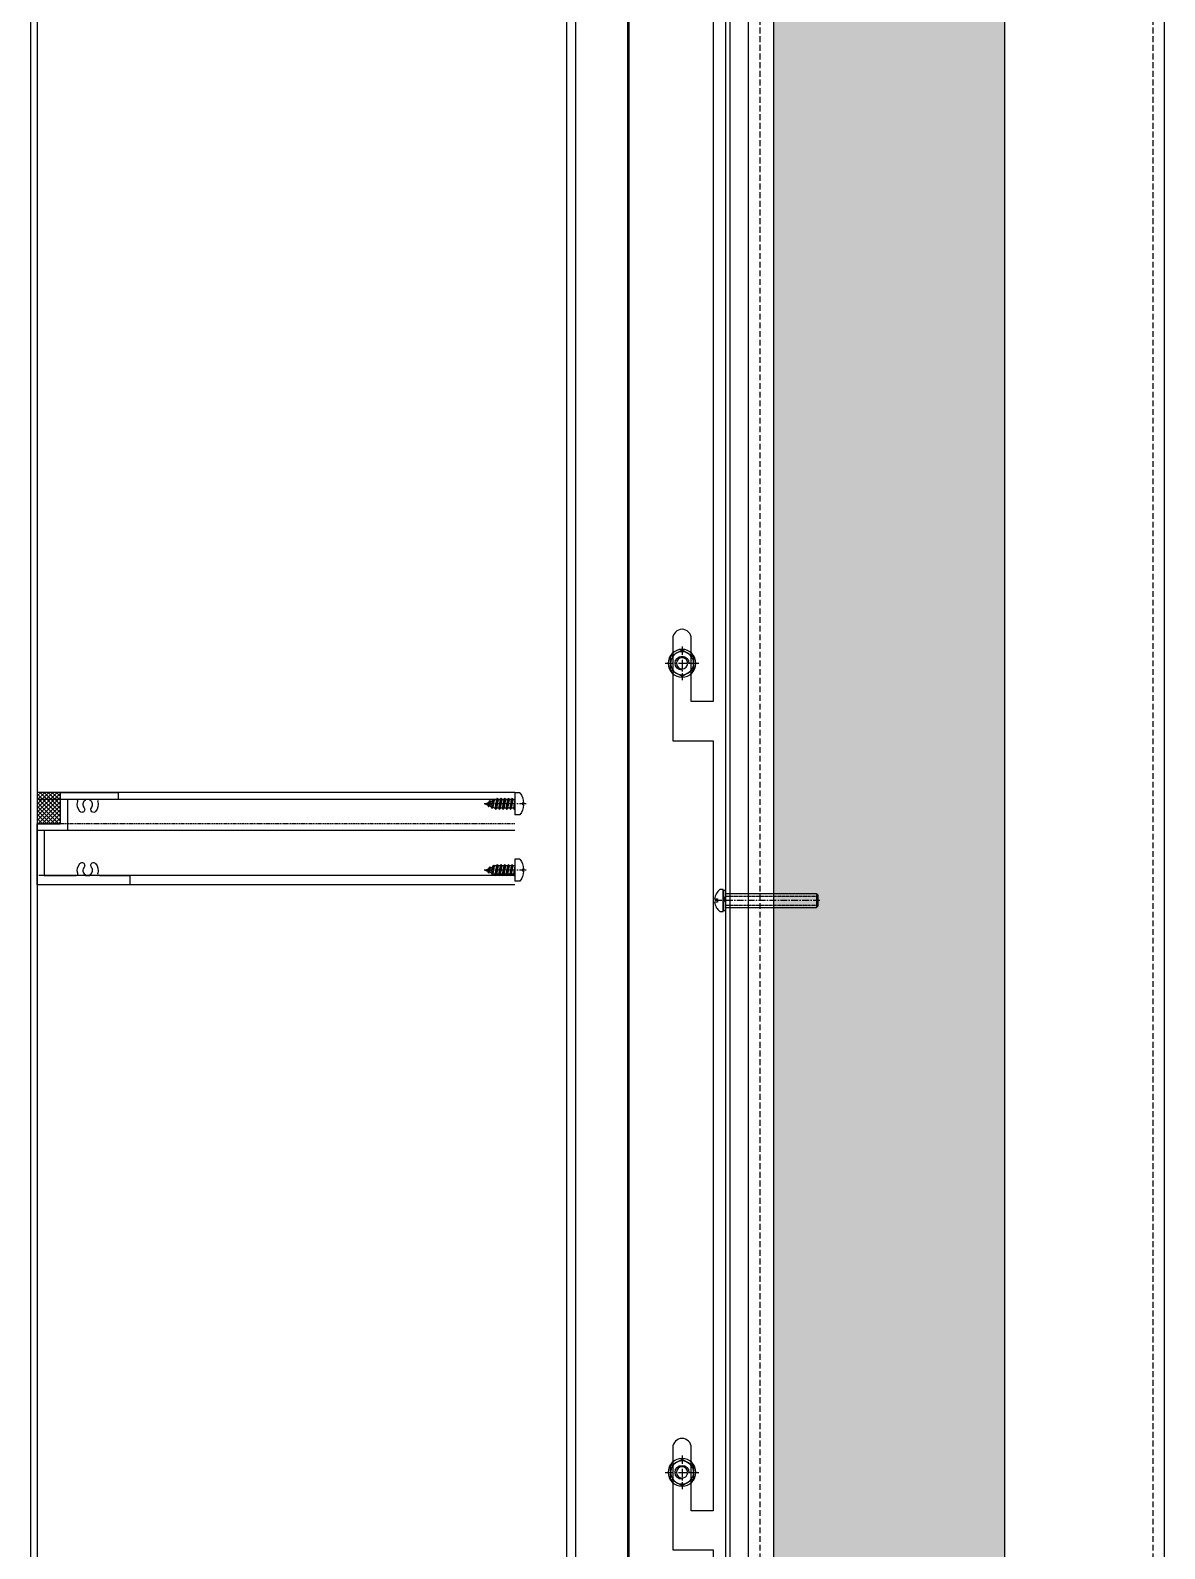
# Model space of a CAD drawing. Header units: millimetres. Extents: x 0 to 119933, y -45162 to 41221.
# Drawn here: x 40467 to 40957, y 11902 to 12558 of the extents above; entities that cross this region are included whole.
import ezdxf

# ---------------------------------------------------------------- set-up
doc = ezdxf.new("R2010")
doc.units = ezdxf.units.MM
for name, pattern in [('CENTER', [2, 1.25, -0.25, 0.25, -0.25]), ('CENTER2', [28.575, 19.05, -3.175, 3.175, -3.175]), ('DASHED', [0.75, 0.5, -0.25]), ('HIDDEN', [0.375, 0.25, -0.125])]:
    doc.linetypes.add(name, pattern=pattern)
for name, color, linetype in [('F-Alum', 4, 'Continuous'), ('F-dashed line', 8, 'DASHED'), ('F-seslants', 8, 'Continuous'), ('F-SSTEEL', 3, 'Continuous'), ('F_ALUM', 4, 'Continuous'), ('F_MISC', 8, 'Continuous'), ('HIDDEN', 1, 'HIDDEN'), ('INSUL', 8, 'Continuous'), ('中心线', 1, 'CENTER2'), ('其他', 4, 'Continuous'), ('虚线', 8, 'HIDDEN'), ('螺栓钉类', 241, 'Continuous')]:
    doc.layers.add(name, color=color, linetype=linetype)

# ---------------------------------------------------------------- blocks, each defined once
blk = doc.blocks.new('*U75')
at = {"layer": '中心线', "color": 1, "linetype": 'CENTER', "ltscale": 2.357948}
blk.add_line((0, 40.9), (0, -4.96), dxfattribs=at)
at = {"layer": '虚线', "linetype": 'HIDDEN', "ltscale": 0.5}
for p, q in [((-1.95, 0), (-1.95, 40)), ((1.95, 0), (1.95, 40))]:
    blk.add_line(p, q, dxfattribs=at)
at = {"layer": '螺栓钉类', "color": 241, "linetype": 'Continuous'}
for p, q in [((-2.41, 40), (-3, 39.41)), ((3, 39.41), (-3, 39.41)), ((-3, 0), (-3, 39.41)), ((2.41, 40), (-2.41, 40)), ((2.41, 40), (3, 39.41)), ((3, 0), (3, 39.41)), ((-0.91, -1), (0.53, 0)), ((0.24, -1), (1.69, 0))]:
    blk.add_line(p, q, dxfattribs=at)
blk.add_lwpolyline([(4.35, 0), (4.35, -1), (-4.35, -1), (-4.35, 0)], close=True, dxfattribs=at)
blk.add_lwpolyline([(-4.75, -1), (4.75, -1), (4.75, -2.32, -0.207256), (0.66, -4.66), (0.66, -3.38), (-0.66, -3.38), (-0.66, -4.66, -0.207256), (-4.75, -2.32)], format="xyb", close=True, dxfattribs=at)
blk = doc.blocks.new('*U74')
at = {"layer": '中心线', "color": 1, "linetype": 'CENTER', "ltscale": 2.880968}
for p, q in [((0, 7.26), (0, -7.26)), ((7.26, 0), (-7.26, 0))]:
    blk.add_line(p, q, dxfattribs=at)
at = {"layer": '螺栓钉类', "linetype": 'ByBlock'}
blk.add_lwpolyline([(5, 2.89), (0, 5.77), (-5, 2.89), (-5, -2.89), (0, -5.77), (5, -2.89)], close=True, dxfattribs=at)
for centre, radius in [((-0.02, 0), 6), ((0, 0), 5), ((0, 0), 2.46)]:
    blk.add_circle(centre, radius, dxfattribs=at)
blk.add_arc((0, 0), 3, 270, 180, dxfattribs=at)
blk = doc.blocks.new('*U375')
at = {"layer": '中心线', "color": 1, "linetype": 'CENTER', "ltscale": 2.357948}
blk.add_line((0, -4.91), (0, 13.39), dxfattribs=at)
at = {"layer": '其他', "color": 4, "linetype": 'Continuous'}
for p, q in [((-2.4, 7.66), (2.4, 8.34)), ((-2.4, 6.06), (2.4, 6.74)), ((-2.2, 9.29), (1.95, 9.87)), ((-1.79, 8.01), (1.79, 8.69)), ((-1.79, 7.31), (1.79, 7.99)), ((-1.79, 6.41), (1.79, 7.09)), ((-1.66, 8.98), (1.42, 9.57)), ((-1.49, 10.99), (1.33, 11.39)), ((-1.33, 9.79), (1.09, 10.38)), ((-0.96, 10.68), (0.8, 11.08)), ((-0.62, 11.49), (0.44, 11.93)), ((-2.4, 4.46), (2.4, 5.14)), ((-2.4, 2.86), (2.4, 3.54)), ((-2.4, 1.26), (2.4, 1.94)), ((-1.87, 0), (1.79, 0.69)), ((-1.79, 5.71), (1.79, 6.39)), ((-1.79, 4.81), (1.79, 5.49)), ((-1.79, 4.11), (1.79, 4.79)), ((-1.79, 3.21), (1.79, 3.89)), ((-1.79, 2.51), (1.79, 3.19)), ((-1.79, 1.61), (1.79, 2.29)), ((-1.79, 0.91), (1.79, 1.59)), ((0, 0), (2.4, 0.34))]:
    blk.add_line(p, q, dxfattribs=at)
at = {"layer": '螺栓钉类', "linetype": 'Continuous'}
for p, q in [((-2.4, 7.66), (-1.79, 8.01)), ((-2.4, 7.66), (-1.79, 7.31)), ((-2.2, 9.29), (-1.33, 9.79)), ((-2.2, 9.29), (-1.66, 8.98)), ((-1.66, 8.98), (-1.79, 8.68)), ((-1.79, 8.01), (-1.79, 8.68)), ((-1.79, 6.41), (-1.79, 7.31)), ((-1.49, 10.99), (-0.62, 11.49)), ((-1.49, 10.99), (-0.96, 10.68)), ((-0.96, 10.68), (-1.33, 9.79)), ((0, 13), (-0.62, 11.49)), ((0, 13), (0.46, 11.89)), ((0.46, 11.89), (1.33, 11.39)), ((0.8, 11.08), (1.33, 11.39)), ((0.8, 11.08), (1.09, 10.38)), ((1.09, 10.38), (1.95, 9.87)), ((1.42, 9.57), (1.95, 9.87)), ((1.42, 9.57), (1.79, 8.68)), ((1.79, 8.69), (2.4, 8.34)), ((1.79, 7.99), (2.4, 8.34)), ((1.79, 7.09), (1.79, 7.99)), ((1.79, 7.09), (2.4, 6.74)), ((1.79, 6.39), (2.4, 6.74)), ((-2.4, 6.06), (-1.79, 6.41)), ((-2.4, 6.06), (-1.79, 5.71)), ((-2.4, 4.46), (-1.79, 4.81)), ((-2.4, 4.46), (-1.79, 4.11)), ((-2.4, 2.86), (-1.79, 3.21)), ((-2.4, 2.86), (-1.79, 2.51)), ((-2.4, 1.26), (-1.79, 1.61)), ((-2.4, 1.26), (-1.79, 0.91)), ((-1.79, 4.81), (-1.79, 5.71)), ((-1.79, 3.21), (-1.79, 4.11)), ((-1.79, 1.61), (-1.79, 2.51)), ((-1.79, 0.2), (-1.79, 0.91)), ((1.79, 5.49), (1.79, 6.39)), ((1.79, 5.49), (2.4, 5.14)), ((1.79, 4.79), (2.4, 5.14)), ((1.79, 3.89), (1.79, 4.79)), ((1.79, 3.89), (2.4, 3.54)), ((1.79, 3.19), (2.4, 3.54)), ((1.79, 2.29), (1.79, 3.19)), ((1.79, 2.29), (2.4, 1.94)), ((1.79, 1.59), (2.4, 1.94)), ((1.79, 0.69), (1.79, 1.59)), ((1.79, 0.69), (2.4, 0.34)), ((2.4, 0.2), (2.4, 0.34)), ((-4.75, -2.14), (-4.75, 0)), ((-4.75, 0), (-1.99, 0)), ((-1.99, 0), (2.6, 0)), ((-0.4, -3.3), (0.4, -3.3)), ((-0.4, -3.69), (-0.4, -3.3)), ((0.4, -3.69), (0.4, -3.3)), ((2.6, 0), (4.75, 0)), ((4.75, -2.14), (4.75, 0))]:
    blk.add_line(p, q, dxfattribs=at)
for centre, radius, start, end in [((-1.99, 0.2), 0.2, 270, 0), ((2.6, 0.2), 0.2, 180, 270), ((0, 4.3), 8, 233.57643, 267.13402), ((0, 4.3), 8, 272.86598, 306.42357)]:
    blk.add_arc(centre, radius, start, end, dxfattribs=at)
blk = doc.blocks.new('A$C0A0351D0')
at = {"layer": 'F-seslants'}
h = blk.add_hatch(dxfattribs=at)
h.set_pattern_fill('ANSI37', color=256, scale=10)
h.set_pattern_definition([(45, (29520.1611, 76186.4152), (-0.883883476, 0.883883476), []), (135, (29520.1611, 76186.4152), (-0.883883476, -0.883883476), [])])
h.paths.add_polyline_path([(218.84, 0), (228.84, 0), (228.84, -13.5), (218.84, -13.5)])
at = {"layer": 'F-Alum'}
for p, q in [((22.23, 0), (228.84, 0)), ((22.23, -3), (228.84, -3)), ((22.23, -16.5), (228.84, -16.5)), ((22.23, -35.91), (228.11, -35.91)), ((22.23, -40), (228.84, -40))]:
    blk.add_line(p, q, dxfattribs=at)
blk.add_lwpolyline([(218.84, 0), (193.84, 0), (193.84, -3), (202, -3, -0.501863), (202.72, -3.96, 0.254047), (203.6, -8.17, 1), (205.43, -6.61, -0.455848), (205.9, -3.48), (205.9, -3.38, -0.414214), (206.28, -3), (207.78, -3, -0.414214), (208.15, -3.38), (208.15, -3.48, -0.455848), (208.63, -6.61, 1), (210.45, -8.17, 0.254047), (211.34, -3.96, -0.501863), (212.06, -3), (215.84, -3), (215.84, -16.5), (225.84, -16.5), (225.84, -35.91), (212.06, -35.91, -0.501863), (211.34, -34.95, 0.254047), (210.45, -30.74, 1), (208.63, -32.3, -0.455848), (208.15, -35.44), (208.15, -35.54, -0.414214), (207.78, -35.91), (206.28, -35.91, -0.414214), (205.9, -35.54), (205.9, -35.44, -0.455848), (205.43, -32.3, 1), (203.6, -30.74, 0.254047), (202.72, -34.95, -0.501863), (202, -35.91), (188.84, -35.91), (188.84, -40), (228.84, -40), (228.84, -13.5), (218.84, -13.5)], format="xyb", close=True, dxfattribs=at)
at = {"layer": 'F-dashed line'}
blk.add_line((22.23, -13.5), (228.84, -13.5), dxfattribs=at)
at = {"layer": 'F-seslants'}
blk.add_lwpolyline([(218.84, 0), (228.84, 0), (228.84, -13.5), (218.84, -13.5)], close=True, dxfattribs=at)
at = {"layer": '螺栓钉类', "rotation": 270}
for p in [(22.23, -4.92), (22.23, -33.58)]:
    blk.add_blockref('*U375', p, dxfattribs=at)
blk = doc.blocks.new('*U112')
at = {"layer": 'INSUL', "lineweight": 0}
h = blk.add_hatch(dxfattribs=at)
h.set_pattern_fill('岩棉', color=256, scale=100, style=0, pattern_type=2)
h.set_pattern_definition([(171.78891, (53.3, 199.0476), (-673.2017242, 100.0000025), [3.3342, -696.8454]), (146.90866, (56.223, 197.1429), (-158.4004044, 100.0000014), [3.48873, -729.14512]), (132.32733, (58.3914, 194.762), (-178.2004573, 199.9999991), [3.2205, -673.0858]), (114.79699, (59.7115, 191.905), (-39.600101, 99.9999994), [3.14733, -327.32212]), (91.620224, (59.8057, 188.5714), (-19.80005, 599.9999997), [3.33467, -696.9453]), (82.824825, (50.09429, 111.42857), (138.600349442, 1099.999997034), [77.75174, -16250.113]), (97.175175, (69.70576, 111.42857), (-138.6003524828, 1099.9999966515), [77.75174, -16250.113]), (88.379776, (59.9943, 188.5714), (19.800043, 599.9999999), [3.33467, -696.9453]), (65.203, (60.0886, 191.905), (39.600101, 99.9999996), [3.14733, -327.32212]), (47.67267, (61.4086, 194.762), (178.2004567, 199.9999997), [3.2205, -673.0858]), (33.09134, (63.5772, 197.1429), (158.4004029, 100.0000036), [3.48873, -729.14512]), (8.21109, (66.5, 199.0476), (673.2017246, 99.9999998), [3.3342, -696.8454]), (87.16616, (50, 109.524), (19.800042, 300.0000003), [1.9071, -398.58265]), (103.90139, (50.4714, 107.619), (-79.2002026, 299.9999996), [1.96223, -410.107]), (111.6036, (51.226, 105.714), (-19.80005, 100), [2.04867, -105.50674]), (122.76135, (52.4514, 103.8095), (-59.4001536, 99.999999), [2.26506, -473.39773]), (138.29055, (54.0543, 102.381), (-118.800303, 100.000002), [2.1471, -448.74108]), (152.00351, (55.8457, 101.4286), (-178.2004575, 99.9999986), [2.02886, -424.0312]), (166.4772, (57.8257, 100.9524), (-396.001014, 100.000003), [2.03646, -425.62055]), (167.07075, (59.9, 100.476), (-415.801066, 100), [2.12825, -444.80388]), (12.92924, (59.9, 100.476), (415.801066, 99.9999994), [2.12825, -444.80388]), (13.5228, (61.9743, 100.9524), (396.0010147, 99.9999998), [2.03646, -425.62055]), (27.99649, (63.9543, 101.4286), (198.0005053, 100.0000036), [2.02886, -424.0312]), (41.70945, (65.7458, 102.381), (118.800302, 100.000003), [2.1471, -448.74108]), (57.23865, (67.3486, 103.8095), (198.0005044, 300.0000017), [2.26506, -473.39773]), (68.3964, (68.574, 105.714), (19.80005, 100), [2.04867, -105.50674]), (76.09861, (69.3286, 107.619), (19.800051, 99.9999995), [1.96223, -410.107]), (92.83384, (69.8, 109.524), (-19.80005, 300), [1.9071, -398.58265])])
h.paths.add_polyline_path([(0, 0), (4690.85, 0), (4690.85, 100), (0, 100)])
at = {"layer": 'INSUL'}
blk.add_lwpolyline([(0, 0), (4690.85, 0), (4690.85, 100), (0, 100)], close=True, dxfattribs=at)

msp = doc.modelspace()

# ---------------------------------------------------------------- linework, layer by layer
at = {"layer": 'F-Alum', "color": 8, "linetype": 'HIDDEN', "ltscale": 10}
for p, q in [((40782.32, 8267.12, -0.84), (40782.32, 13208.29, -0.84)), ((40952.32, 8267.12, -0.84), (40952.32, 13208.13, -0.84))]:
    msp.add_line(p, q, dxfattribs=at)
at = {"layer": 'F-Alum'}
for p, q in [((40466.72, 12834.29, -0.84), (40466.72, 10649.28, -0.84)), ((40469.72, 12831.29, -0.84), (40469.72, 10652.28, -0.84)), ((40724.97, 12821.55, -0.84), (40724.97, 8467.03, -0.84)), ((40725.6, 12821.55, -0.84), (40725.6, 8467.03, -0.84)), ((40767.32, 12821.55, -0.84), (40767.32, 8467.03, -0.84)), ((40698.55, 12818.41, -0.84), (40698.55, 10652.28, -0.84)), ((40702.55, 12818.41, -0.84), (40702.55, 10652.28, -0.84))]:
    msp.add_line(p, q, dxfattribs=at)
at = {"layer": 'F-Alum', "elevation": -1.11}
for points in [[(40762.08, 12834.29), (40762.08, 12712.05), (40752.58, 12712.05), (40752.58, 12724.31, 1), (40744.58, 12724.31), (40744.58, 12695.11), (40762.08, 12695.11), (40762.08, 12385.31)], [(40762.08, 12385.31), (40762.08, 12268.08), (40752.58, 12268.08), (40752.58, 12295.34, 1), (40744.58, 12295.34), (40744.58, 12251.13), (40762.08, 12251.13), (40762.08, 12035.31)], [(40762.08, 12035.31), (40762.08, 11918.08), (40752.58, 11918.08), (40752.58, 11945.34, 1), (40744.58, 11945.34), (40744.58, 11901.13), (40762.08, 11901.13), (40762.08, 11685.31)]]:
    msp.add_lwpolyline(points, format="xyb", dxfattribs=at)
at = {"layer": 'F-SSTEEL'}
for p, q in [((40777.32, 8267.12, -0.84), (40777.32, 13208.29, -0.84)), ((40957.32, 8267.12, -0.84), (40957.32, 13208.29, -0.84))]:
    msp.add_line(p, q, dxfattribs=at)
at = {"layer": 'F_ALUM'}
for p, q in [((40767.32, 12870.29, -0.84), (40767.32, 8416.28, -0.84)), ((40769.32, 12872.29, -0.84), (40769.32, 8414.28, -0.84))]:
    msp.add_line(p, q, dxfattribs=at)
at = {"layer": 'HIDDEN'}
msp.add_line((40466.72, 12844.29, -0.84), (40466.72, 10649.28, -0.84), dxfattribs=at)

# ---------------------------------------------------------------- block references
at = {"layer": 'F_MISC', "xscale": -1, "rotation": 270}
msp.add_blockref('*U75', (40767.32, 12182.02, -1.11), dxfattribs=at)
at = {"layer": 'HIDDEN', "xscale": -1}
msp.add_blockref('A$C0A0351D0', (40698.55, 12228.75, -1.11), dxfattribs=at)
at = {"layer": 'INSUL', "ltscale": 18000, "extrusion": (-6.09745e-10, 8.38721e-10, -1), "xscale": -1, "rotation": 270}
msp.add_blockref('*U112', (-40888.19, 8245.78, 0.84), dxfattribs=at)
at = {"layer": '螺栓钉类', "xscale": -1}
for p in [(40748.58, 12284.66, -1.11), (40748.58, 11934.66, -1.11)]:
    msp.add_blockref('*U74', p, dxfattribs=at)

doc.saveas('drawing.dxf')
